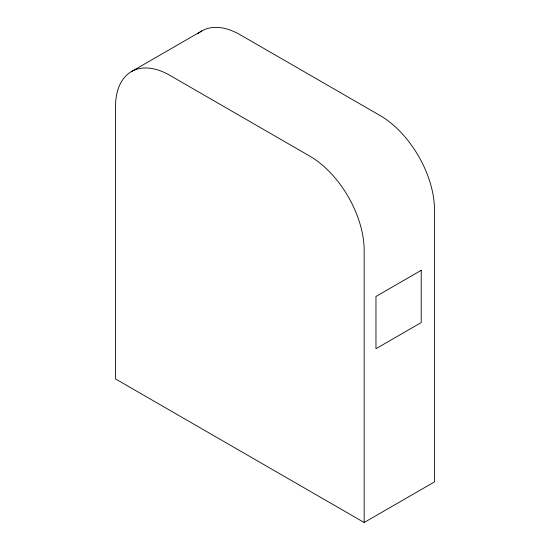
<?xml version="1.0" encoding="UTF-8"?>
<svg xmlns="http://www.w3.org/2000/svg" width="550" height="550" viewBox="0 0 550 550"><rect width="100%" height="100%" fill="white"/><g stroke="black" fill="none" stroke-linecap="round" stroke-linejoin="round"><path stroke-width="0.82" d="M131.457 71.569L201.761 30.979M364.169 522.5L364.169 250.339A76.924 44.412 60 0 0 309.781 156.131L169.916 75.377A76.924 44.412 60 0 0 115.521 106.782L115.521 378.943L364.169 522.5L434.479 481.91L434.479 209.749A76.924 44.412 60 0 0 380.084 115.534L240.219 34.788A76.924 44.412 60 0 0 197.691 33.887M421.211 270.332L375.966 296.457L375.966 348.7L421.211 322.575L421.211 270.332"/></g></svg>
